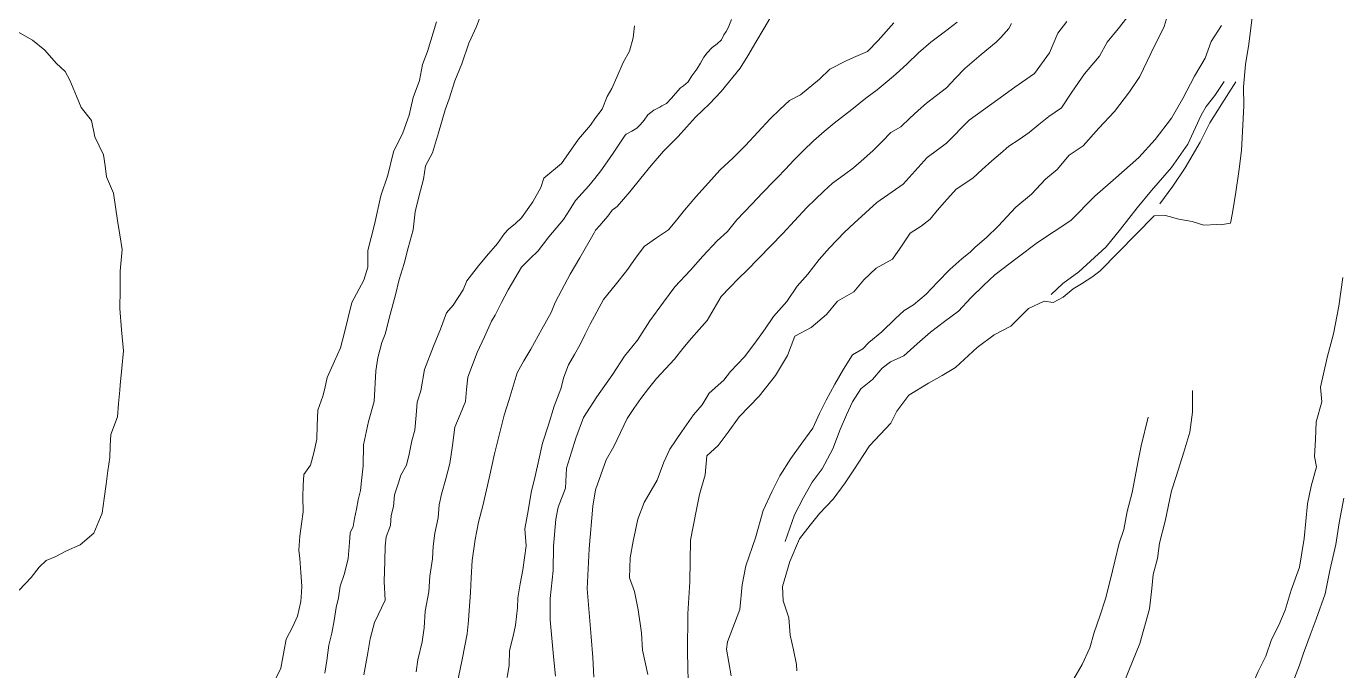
# Model space of a CAD drawing. Extents: x 683321 to 688873, y 7661944 to 7668387.
# Drawn here: x 687079.5 to 687437.2, y 7666622.7 to 7666798.2 of the extents above; entities that cross this region are included whole.
import ezdxf

# ---------------------------------------------------------------- set-up
doc = ezdxf.new("R2010")
doc.units = 0
doc.header["$MEASUREMENT"] = 0
doc.layers.add('01 CRESTA_Line', color=3, linetype='Continuous', lineweight=20)

msp = doc.modelspace()

# ---------------------------------------------------------------- linework, layer by layer
at = {"layer": '01 CRESTA_Line'}
for points in [[(687289.38, 7666622.64, 4099.52), (687289.27, 7666624.35, 4099.66), (687288.41, 7666628.34, 4099.94), (687287.55, 7666632.34, 4100.21), (687287.12, 7666637.1, 4100.56), (687285.58, 7666641.73, 4100.48), (687285.4, 7666645.61, 4101.17), (687287.41, 7666652.45, 4101.32), (687290.03, 7666658.56, 4101.82), (687293, 7666662.3, 4102.61), (687295.53, 7666665.49, 4102.88), (687299.24, 7666669.4, 4103.48), (687302.51, 7666673.85, 4104.26), (687305.02, 7666677.64, 4104.52), (687307.4, 7666681.26, 4104.82), (687309.1, 7666683.96, 4105.3), (687314.91, 7666690.08, 4108.44), (687316.56, 7666693.4, 4108.64), (687319.8, 7666697.74, 4109.32), (687325.24, 7666700.98, 4109.61), (687328.89, 7666703.1, 4110.09), (687332.53, 7666705.23, 4110.56), (687338.41, 7666710.72, 4111.23), (687343.08, 7666714.17, 4111.75), (687347.58, 7666716.49, 4112.17), (687352.41, 7666721.35, 4112.58), (687356.7, 7666723.34, 4112.95), (687359.12, 7666722.95, 4113.89), (687361.89, 7666724.44, 4113.7), (687364.57, 7666726.68, 4113.44), (687366.9, 7666728.01, 4113.25), (687370, 7666730.01, 4113.68), (687371.98, 7666731.6, 4113.18), (687376.87, 7666736.6, 4112.87), (687381.77, 7666741.59, 4112.56), (687386.66, 7666746.59, 4112.25), (687389.79, 7666746.63, 4112.38), (687393.37, 7666745.65, 4112.21), (687397.01, 7666745.06, 4111.9), (687400.21, 7666744.06, 4112.01), (687403.7, 7666744.17, 4111.8), (687404.75, 7666744.14, 4111.85), (687407.47, 7666744.57, 4111.93), (687408.02, 7666747.41, 4111.65), (687408.9, 7666753.02, 4111.1), (687409.71, 7666758.63, 4110.56), (687410.42, 7666764.34, 4110), (687410.76, 7666769.52, 4109.5), (687411.1, 7666776.54, 4108.82), (687410.98, 7666781.73, 4108.32), (687411.51, 7666787.79, 4107.74), (687412.42, 7666793.33, 4107.19), (687414.2, 7666807.26, 4106.12)], [(687271.47, 7666621.25, 4090.32), (687270.16, 7666628.5, 4090.49), (687270.48, 7666630.56, 4089.99), (687273.77, 7666639.37, 4090.66), (687274.49, 7666646.06, 4091.04), (687275.44, 7666651.21, 4090.75), (687278.05, 7666658.87, 4090.84), (687280.19, 7666666.28, 4090.37), (687282.6, 7666671.53, 4090.28), (687284.67, 7666675.75, 4090.28), (687287.69, 7666680.46, 4090.33), (687290.74, 7666684.6, 4090.28), (687293.72, 7666688.71, 4090.23), (687295.53, 7666692.75, 4090.17), (687297.3, 7666696.31, 4089.99), (687299.71, 7666700.71, 4089.85), (687302.01, 7666704.84, 4089.67), (687304.52, 7666708.67, 4089.77), (687307.3, 7666710.33, 4090.9), (687308.97, 7666712.06, 4091.16), (687312.5, 7666715.01, 4090.5), (687316.11, 7666718.48, 4090.07), (687318.54, 7666720.82, 4089.86), (687321.11, 7666722.34, 4089.72), (687324.58, 7666725.18, 4089.66), (687327.63, 7666728.46, 4089.59), (687330.97, 7666731.91, 4089.52), (687334.27, 7666734.86, 4089.54), (687336.67, 7666736.79, 4089.61), (687337.88, 7666738.04, 4089.59), (687341, 7666740.63, 4089.61), (687344.2, 7666743.78, 4089.67), (687349, 7666748.92, 4089.88), (687353.27, 7666752.49, 4090.05), (687357.11, 7666756.54, 4090.13), (687360.26, 7666759.22, 4090.12), (687363.53, 7666763.06, 4090.13), (687367.33, 7666765.64, 4090.17), (687371.62, 7666770.39, 4090.09), (687375.82, 7666774.93, 4090.13), (687379.94, 7666780.37, 4090.17), (687382.79, 7666784.5, 4090.21), (687385.76, 7666790.81, 4090.31), (687389.39, 7666798.14, 4090.3), (687391.01, 7666803.54, 4090.24)], [(687147.33, 7666620.35, 3990.12), (687148.79, 7666623.37, 3990.16), (687149.61, 7666627.82, 3990.23), (687150.29, 7666631.28, 3990.26), (687151.97, 7666634.55, 3990.3), (687153.34, 7666637.52, 3990.33), (687154.22, 7666641.49, 3990.3), (687154.43, 7666644.07, 3990.26), (687154.52, 7666645.73, 3990.23), (687154.26, 7666649.42, 3990.27), (687153.96, 7666653.25, 3990.27), (687153.67, 7666655.54, 3990.24), (687153.97, 7666659.34, 3990.18), (687154.46, 7666662.66, 3990.14), (687154.92, 7666665.95, 3990.14), (687154.79, 7666670.06, 3990.15), (687154.85, 7666673.14, 3990.16), (687155.08, 7666676.09, 3990.15), (687156.86, 7666678.68, 3990.19), (687157.76, 7666682.04, 3990.21), (687158.64, 7666685.75, 3990.22), (687158.68, 7666689.47, 3990.17), (687158.91, 7666693.63, 3990.09), (687160.22, 7666697.47, 3990.05), (687160.82, 7666699.56, 3990.03), (687161.44, 7666702.52, 3989.99), (687163.42, 7666706.98, 3989.92), (687165.01, 7666710.64, 3989.9), (687166.1, 7666714.8, 3989.92), (687168.12, 7666722.96, 3989.96), (687171.43, 7666729.05, 3989.95), (687172.53, 7666732.62, 3989.93), (687172.53, 7666737.16, 3989.96), (687174.35, 7666744.22, 3990.09), (687176.03, 7666752.03, 3990.17), (687177.96, 7666757.67, 3990.25), (687179.51, 7666764.02, 3990.28), (687181.99, 7666769.14, 3990.32), (687183.72, 7666773.96, 3990.4), (687184.87, 7666778.83, 3990.28), (687186.54, 7666783.45, 3990.2), (687187.34, 7666787.74, 3990.15), (687188.76, 7666791.3, 3990.16), (687191.23, 7666799.39, 3990.22)], [(687160.8, 7666621.98, 4000.87), (687161.3, 7666625.41, 4001.1), (687161.89, 7666629.59, 4001.21), (687162.66, 7666632.9, 4001.03), (687163.32, 7666636.3, 4000.81), (687163.87, 7666639.86, 4000.76), (687164.47, 7666642.53, 4000.89), (687164.96, 7666645.71, 4001.07), (687166.16, 7666649.19, 4001.13), (687167.15, 7666653.27, 4001.01), (687167.51, 7666657.61, 4001.01), (687167.65, 7666660.25, 4001.13), (687168.49, 7666661.92, 4001.31), (687168.82, 7666664.09, 4001.22), (687169.43, 7666666.68, 4001.22), (687169.87, 7666669.18, 4001.01), (687170.51, 7666671.73, 4000.66), (687170.81, 7666674.38, 4000.68), (687171.2, 7666678.45, 4000.42), (687171.33, 7666684.22, 4000.27), (687172.64, 7666690.53, 4000.1), (687174.18, 7666695.99, 3999.99), (687174.65, 7666704.32, 4000), (687175.19, 7666707.84, 4000.25), (687176.33, 7666712.09, 4000.09), (687177.17, 7666714.34, 4000.15), (687178.61, 7666719.69, 4000.28), (687180.02, 7666725, 4000.37), (687181.07, 7666729.25, 4000.58), (687182.41, 7666733.6, 4000.08), (687183.45, 7666737.82, 4000.1), (687184.83, 7666742.71, 4000.5), (687185.34, 7666747.64, 4000.54), (687186.38, 7666751.75, 4000.46), (687187.64, 7666756.56, 4000.47), (687188.16, 7666760.19, 4000.66), (687190.14, 7666763.69, 4000.44), (687191.78, 7666769.14, 4000.37), (687193.53, 7666775.44, 4000.36), (687194.61, 7666778.39, 4000.33), (687196.18, 7666783.29, 4000.29), (687198.14, 7666787.96, 4000.26), (687200.04, 7666793.62, 4000.28), (687202.08, 7666798.1, 4000.4), (687203.71, 7666802.46, 4000.38)], [(687271.54, 7666800.01, 4020.13), (687270.61, 7666797.78, 4020.09), (687270.11, 7666796.76, 4020.09), (687269.44, 7666795.81, 4020.09), (687268.8, 7666794.47, 4020.13), (687267.6, 7666793.39, 4020.21), (687266.28, 7666792.45, 4020.23), (687264.93, 7666790.96, 4020.23), (687264.04, 7666789.77, 4020.23), (687263.12, 7666788.17, 4020.25), (687262.1, 7666786.46, 4020.22), (687260.76, 7666784.7, 4020.21), (687259.73, 7666783.09, 4020.21), (687258.47, 7666782.01, 4020.21), (687257.68, 7666781.39, 4020.21), (687256.32, 7666779.91, 4020.22), (687255.22, 7666778.65, 4020.22), (687253.85, 7666777.16, 4020.37), (687252.59, 7666776.5, 4020.35), (687252, 7666776.18, 4020.33), (687250.42, 7666775.36, 4020.26), (687248.71, 7666774.05, 4020.05), (687247.78, 7666772.63, 4019.98), (687246.68, 7666771.36, 4019.97), (687245.75, 7666770.41, 4019.97), (687244.43, 7666769.61, 4019.96), (687242.88, 7666768.84, 4019.94), (687242.59, 7666768.49, 4019.94), (687240.96, 7666766.08, 4019.98), (687239.34, 7666763.67, 4020.01), (687237.64, 7666761.24, 4020.06), (687235.95, 7666758.82, 4020.12), (687234.33, 7666756.77, 4020.17), (687232.7, 7666754.71, 4020.21), (687230.85, 7666752.7, 4020.25), (687229.01, 7666750.7, 4020.28), (687227.41, 7666748.11, 4020.44), (687225.82, 7666745.53, 4020.61), (687223.82, 7666743.17, 4020.51), (687221.82, 7666740.8, 4020.41), (687218.89, 7666737.03, 4020.23), (687216.62, 7666734.82, 4020.12), (687214.34, 7666732.62, 4020.01), (687212.53, 7666729.49, 4020.07), (687210.72, 7666726.37, 4020.12), (687208.94, 7666722.94, 4020.15), (687207.15, 7666719.52, 4020.17), (687206.18, 7666717.85, 4020.19), (687204.26, 7666713.56, 4020.25), (687202.27, 7666709.32, 4020.31), (687201, 7666705.97, 4020.37), (687199.72, 7666702.63, 4020.46), (687199.41, 7666699.29, 4020.49), (687199.1, 7666695.95, 4020.51), (687197.65, 7666692.46, 4020.5), (687196.2, 7666688.97, 4020.47), (687195.52, 7666684.03, 4020.42), (687194.84, 7666679.1, 4020.48), (687193.71, 7666674.92, 4020.48), (687192.59, 7666670.74, 4020.48), (687191.91, 7666667.81, 4020.48), (687191.64, 7666664.31, 4020.47), (687190.7, 7666660.09, 4020.45), (687190.33, 7666656.61, 4020.44), (687190.08, 7666653.16, 4020.45), (687189.4, 7666648.44, 4020.48), (687189.1, 7666644.18, 4020.47), (687188.11, 7666638.85, 4020.42), (687187.81, 7666634.39, 4020.33), (687187.31, 7666630.5, 4020.27), (687186.13, 7666625.63, 4020.2), (687185.64, 7666622.36, 4020.14)], [(687282.6, 7666801.41, 4030.16), (687280.4, 7666797.64, 4030.18), (687278.21, 7666793.88, 4030.17), (687276.01, 7666790.12, 4030.08), (687273.88, 7666786.8, 4030), (687268.74, 7666780.44, 4030.05), (687265.54, 7666777.08, 4030.12), (687261.7, 7666773.47, 4030.08), (687259.26, 7666770.72, 4030.05), (687256.99, 7666768.12, 4030.03), (687252.98, 7666764.14, 4030.05), (687249.63, 7666760.24, 4030.1), (687246.85, 7666756.86, 4030.16), (687243.87, 7666753.13, 4030.22), (687240.37, 7666749.06, 4030.33), (687239, 7666748.12, 4030.11), (687237.82, 7666746.5, 4030.43), (687236.68, 7666745.11, 4030.5), (687235.68, 7666743.96, 4030.55), (687234.52, 7666742.65, 4030.62), (687234.18, 7666741.96, 4030.65), (687230.22, 7666735.12, 4031.05), (687227.58, 7666730.68, 4031.34), (687225.37, 7666726.44, 4031.65), (687223.49, 7666722.91, 4032.94), (687222.45, 7666720.24, 4032.69), (687219.91, 7666715.67, 4031.17), (687216.87, 7666710.24, 4030.98), (687214.97, 7666707.04, 4030.69), (687213.15, 7666703.8, 4030.69), (687211.02, 7666696.55, 4030.73), (687209.64, 7666692.29, 4030.71), (687208.73, 7666688.63, 4030.75), (687206.97, 7666681.74, 4030.85), (687205.53, 7666675.1, 4030.85), (687203.83, 7666667.61, 4030.76), (687202.59, 7666663.16, 4030.68), (687201.77, 7666658.44, 4030.51), (687200.87, 7666652.65, 4030.4), (687200.68, 7666647.97, 4030.29), (687200.47, 7666643.93, 4030.24), (687200.12, 7666639.05, 4030.24), (687199.91, 7666636.3, 4030.26), (687199.52, 7666632.72, 4030.28), (687198.2, 7666625.72, 4030.24), (687196.74, 7666618.77, 4030.28)], [(687315.8, 7666799.09, 4040.38), (687311.46, 7666794.32, 4040.32), (687308.57, 7666791.29, 4040.34), (687304.76, 7666789.66, 4040.39), (687302.74, 7666788.78, 4040.38), (687298.28, 7666786.48, 4040.41), (687295.52, 7666783.8, 4040.36), (687290.33, 7666779.52, 4040.24), (687287.35, 7666777.99, 4040.24), (687284.69, 7666775.5, 4040.24), (687282.03, 7666773.01, 4040.24), (687278.68, 7666769.37, 4040.24), (687275.32, 7666765.72, 4040.25), (687271.98, 7666762.34, 4040.22), (687268.41, 7666759.04, 4040.2), (687265.31, 7666755.53, 4040.2), (687261.87, 7666751.69, 4040.18), (687258.78, 7666748.06, 4040.15), (687256.57, 7666745.39, 4040.16), (687254.36, 7666742.72, 4040.11), (687251.08, 7666740.59, 4040.04), (687247.75, 7666738.25, 4040.06), (687245.4, 7666735.06, 4040.08), (687242.99, 7666731.64, 4040.06), (687239.85, 7666727.68, 4039.98), (687236.7, 7666723.73, 4039.96), (687234.85, 7666720.39, 4039.96), (687233.01, 7666717.06, 4039.95), (687231.65, 7666714.3, 4039.99), (687230.29, 7666711.54, 4039.99), (687228.74, 7666708.77, 4040), (687227.19, 7666706.01, 4040), (687225.88, 7666702.63, 4039.97), (687225.02, 7666699.44, 4040.1), (687223.27, 7666694.75, 4040.25), (687221.69, 7666689.68, 4040.43), (687220.1, 7666684.62, 4040.41), (687219.08, 7666680.14, 4040.49), (687218.05, 7666675.66, 4040.62), (687217.02, 7666671.18, 4040.73), (687216.16, 7666666.24, 4040.85), (687215.29, 7666661.31, 4040.87), (687215.6, 7666656.65, 4040.87), (687215.15, 7666653.39, 4040.86), (687214.7, 7666650.14, 4040.86), (687214.01, 7666646.34, 4040.85), (687213.31, 7666642.54, 4040.83), (687213.23, 7666639.8, 4040.82), (687212.71, 7666635.05, 4040.3), (687212.07, 7666632.05, 4040.35), (687211.04, 7666628.19, 4039.95), (687211, 7666624.19, 4040.36), (687210.41, 7666620.8, 4040.34)], [(687223.61, 7666621.16, 4050.17), (687223.05, 7666626.53, 4050.2), (687222.14, 7666636.54, 4050.09), (687222.18, 7666642.38, 4050.14), (687223, 7666649.92, 4050.05), (687223.05, 7666656.57, 4050.45), (687223.67, 7666663.93, 4050.46), (687224.36, 7666667.25, 4050.53), (687226.33, 7666672.37, 4050.68), (687226.64, 7666677.8, 4050.86), (687228, 7666682.21, 4050.8), (687229.17, 7666686.03, 4050.68), (687231.19, 7666691.64, 4050.47), (687234.85, 7666697.28, 4050.3), (687239.18, 7666703.39, 4050.15), (687242.38, 7666708.32, 4050.13), (687245.92, 7666712.67, 4050.08), (687249.28, 7666718, 4050.12), (687253.04, 7666723.02, 4050.15), (687256.07, 7666727.24, 4050.24), (687260.36, 7666731.75, 4050.32), (687263.71, 7666735.53, 4050.31), (687267.67, 7666739.76, 4050.3), (687270.45, 7666742.32, 4050.27), (687272.95, 7666745.44, 4050.25), (687277.11, 7666749.78, 4050.21), (687279.99, 7666752.8, 4050.22), (687283.11, 7666755.98, 4050.23), (687284.02, 7666756.92, 4050.23), (687286.29, 7666759.31, 4050.23), (687288.55, 7666761.69, 4050.24), (687291.11, 7666764.32, 4050.22), (687293.84, 7666767.02, 4050.19), (687296.76, 7666769.54, 4050.21), (687299.48, 7666771.82, 4050.2), (687304.3, 7666775.49, 4050.18), (687308.09, 7666778.58, 4050.08), (687311.25, 7666780.91, 4050.06), (687313.95, 7666783.11, 4050.11), (687316.31, 7666785.14, 4050.15), (687319.41, 7666787.98, 4050.13), (687322.5, 7666790.99, 4050.07), (687325.86, 7666793.82, 4050.11), (687329.42, 7666796.56, 4050.11), (687332.99, 7666799.29, 4050.09)], [(687248.73, 7666621.67, 4070.43), (687247.34, 7666628.24, 4070.54), (687247.07, 7666633.01, 4070.45), (687246.08, 7666639.26, 4070.45), (687245.09, 7666644.22, 4070.5), (687243.8, 7666647.99, 4070.65), (687243.91, 7666653.39, 4070.6), (687244.8, 7666657.99, 4070.69), (687246.03, 7666663.9, 4071.06), (687247.79, 7666668.48, 4071.36), (687251.32, 7666674.52, 4071.63), (687253.12, 7666679.5, 4072.03), (687254.72, 7666682.98, 4072.32), (687258, 7666687.78, 4071.12), (687261.19, 7666692.34, 4071.25), (687263.51, 7666695.1, 4071.35), (687265.47, 7666698.22, 4071.44), (687269.46, 7666701.79, 4071.43), (687271.31, 7666704.14, 4071.43), (687275.05, 7666708.13, 4071.52), (687277.88, 7666711.9, 4071.59), (687280.74, 7666715.8, 4071.51), (687282.99, 7666719.12, 4070.37), (687286.62, 7666723.25, 4070.25), (687289.46, 7666727.38, 4070.3), (687292.32, 7666730.71, 4070.28), (687295.46, 7666734.65, 4070.28), (687298.23, 7666737.85, 4070.25), (687302.36, 7666742.15, 4070.22), (687304.93, 7666744.56, 4070.51), (687311.12, 7666750.18, 4069.79), (687318.34, 7666755.22, 4070.3), (687324.84, 7666762.45, 4070.32), (687330.08, 7666766.34, 4070.32), (687336.28, 7666772.58, 4070.25), (687344.11, 7666778.21, 4070.28), (687348.75, 7666781.57, 4070.32), (687354.06, 7666785.35, 4070.29), (687358.19, 7666790.91, 4070.38), (687360.44, 7666796.33, 4070.44), (687362.9, 7666799.48, 4070.5)], [(687379.18, 7666800.44, 4080.33), (687376.85, 7666797.52, 4080.37), (687373.86, 7666793.9, 4080.51), (687371.74, 7666790, 4080.44), (687369.7, 7666787.6, 4080.42), (687367.65, 7666785.2, 4080.42), (687364.21, 7666780.2, 4080.46), (687361.43, 7666775.99, 4080.58), (687357.95, 7666773.6, 4080.55), (687355.29, 7666771.43, 4080.51), (687352.63, 7666769.25, 4080.46), (687349.87, 7666767.38, 4080.47), (687347.11, 7666765.5, 4080.47), (687344.77, 7666763.5, 4080.49), (687342.44, 7666761.51, 4080.49), (687339.84, 7666759.15, 4080.43), (687337.25, 7666756.79, 4080.39), (687332.74, 7666753.82, 4080.35), (687329.56, 7666750.32, 4080.31), (687327.6, 7666747.99, 4080.31), (687325.63, 7666745.66, 4080.29), (687323.19, 7666743.74, 4080.3), (687320.2, 7666741.85, 4080.44), (687317.47, 7666737.79, 4080.46), (687315.37, 7666734.78, 4080.3), (687310.92, 7666732.32, 4080.47), (687307.6, 7666729.14, 4080.47), (687304.86, 7666725.9, 4081), (687300.45, 7666723.33, 4081.32), (687297.41, 7666719.68, 4081.23), (687293.25, 7666716.14, 4081.49), (687288.82, 7666713.74, 4081.96), (687286.81, 7666708.56, 4081.71), (687283.55, 7666703.04, 4082.25), (687279.1, 7666697.41, 4082.41), (687273.65, 7666691.8, 4082.51), (687270.62, 7666687.66, 4082.66), (687267.92, 7666683.98, 4082.82), (687264.83, 7666681.2, 4083.06), (687264.41, 7666676.01, 4083.21), (687262.79, 7666670.69, 4083.36), (687261.88, 7666666.15, 4083.5), (687260.39, 7666658.19, 4083.85), (687260.23, 7666646.85, 4083.66), (687259.62, 7666638.18, 4080.91), (687259.55, 7666627.67, 4080.39), (687259.82, 7666615.81, 4080.49)], [(687077.14, 7666796.71, 3982.3), (687081.2, 7666794.41, 3981.86), (687084.51, 7666791.66, 3982.21), (687087.58, 7666788.17, 3981.62), (687090.04, 7666785.86, 3982.06), (687091.36, 7666783.52, 3982.1), (687093.1, 7666779.16, 3982.2), (687094.46, 7666776.08, 3982.49), (687097.19, 7666772.5, 3982.45), (687098.17, 7666768.11, 3982.32), (687100.49, 7666763.17, 3982.68), (687100.92, 7666760.18, 3982.63), (687101.36, 7666757.2, 3982.59), (687103.18, 7666752.76, 3982.71), (687103.75, 7666749.02, 3982.69), (687104.32, 7666745.28, 3982.66), (687104.93, 7666741.36, 3982.55), (687105.55, 7666737.43, 3982.43), (687105.07, 7666731.49, 3982.55), (687105.02, 7666726.4, 3982.62), (687104.97, 7666721.3, 3982.7), (687105.44, 7666715.54, 3982.84), (687105.91, 7666709.78, 3982.97), (687105.48, 7666705.11, 3982.87), (687105.06, 7666700.43, 3982.77), (687104.95, 7666699.1, 3982.74), (687104.62, 7666695.44, 3982.93), (687104.28, 7666691.79, 3983.12), (687102.46, 7666687.04, 3982.74), (687102.35, 7666683.88, 3982.71), (687102.25, 7666680.73, 3982.67), (687101.71, 7666677.11, 3982.72), (687101.18, 7666673.48, 3982.76), (687100.64, 7666669.53, 3983.04), (687100.1, 7666665.58, 3983.32), (687097.82, 7666660.15, 3983.44), (687094.12, 7666656.95, 3982.68), (687090.45, 7666655.32, 3982.34), (687087.54, 7666653.79, 3981.33), (687084.88, 7666652.72, 3981.07), (687083.02, 7666650.9, 3980.85), (687080.81, 7666648.07, 3980.96), (687077.56, 7666644.63, 3980.78)], [(687245.12, 7666798.27, 4009.88), (687244.73, 7666795.03, 4009.88), (687243.72, 7666791.38, 4009.88), (687242.03, 7666788.3, 4009.9), (687240.28, 7666784.32, 4009.98), (687238.96, 7666781.26, 4010.02), (687237.67, 7666779.08, 4010.02), (687236.33, 7666775.63, 4010.03), (687234.53, 7666773.28, 4010.04), (687233.11, 7666771.26, 4010.05), (687229.83, 7666767.46, 4010.15), (687225.25, 7666760.8, 4010.19), (687220.43, 7666756.78, 4009.49), (687219.58, 7666754.32, 4010.3), (687217.43, 7666750.36, 4010.31), (687214.35, 7666746, 4010.22), (687212.73, 7666744.46, 4010.15), (687210.79, 7666742.9, 4009.59), (687209.75, 7666741.72, 4010.11), (687207.77, 7666738.98, 4010.3), (687204.84, 7666735.55, 4010.21), (687202.61, 7666732.96, 4010.26), (687199.49, 7666728.85, 4010.23), (687198.48, 7666726.37, 4010.03), (687195.73, 7666722.23, 4010.01), (687193.94, 7666720.1, 4009.98), (687192.28, 7666715.72, 4009.83), (687190.34, 7666711.1, 4009.66), (687187.94, 7666704.72, 4009.52), (687186.93, 7666698.9, 4009.65), (687185.93, 7666695.83, 4009.92), (687185.65, 7666692.25, 4009.93), (687185.25, 7666688.16, 4009.93), (687184.46, 7666685.3, 4009.95), (687183.76, 7666681.64, 4009.99), (687183.05, 7666678.68, 4010.06), (687181.48, 7666675.97, 4010.12), (687180.81, 7666673.82, 4010.18), (687179.75, 7666670.56, 4010.44), (687179.45, 7666667.41, 4010.32), (687178.86, 7666664.95, 4010.2), (687178.69, 7666662.26, 4010.17), (687177.46, 7666659.13, 4010.14), (687177.22, 7666656.56, 4010.08), (687177.1, 7666652.54, 4010.1), (687176.94, 7666646.99, 4010), (687177.17, 7666641.86, 4009.93), (687174.3, 7666635.8, 4009.9), (687173.13, 7666631.32, 4009.93), (687172.5, 7666627.56, 4009.98), (687171.44, 7666621.59, 4010.01)], [(687234.01, 7666620.88, 4060.52), (687233.73, 7666626.25, 4060.55), (687233.33, 7666631.87, 4060.62), (687232.2, 7666644.93, 4060.65), (687232.81, 7666655.86, 4060.62), (687233.74, 7666667.45, 4060.99), (687234.54, 7666671.91, 4060.91), (687235.97, 7666676, 4060.78), (687237.41, 7666680.08, 4060.73), (687239.49, 7666683.72, 4060.67), (687241.29, 7666687.54, 4060.67), (687243.09, 7666691.35, 4060.61), (687244.95, 7666694.06, 4060.57), (687246.81, 7666696.77, 4060.6), (687248.95, 7666699.51, 4060.63), (687251.09, 7666702.24, 4060.62), (687253.54, 7666704.9, 4060.62), (687255.99, 7666707.55, 4060.64), (687258.31, 7666710.4, 4060.65), (687260.64, 7666713.24, 4060.68), (687262.78, 7666715.63, 4060.73), (687264.92, 7666718.01, 4060.78), (687266.81, 7666721.3, 4060.81), (687268.7, 7666724.59, 4060.79), (687271.12, 7666727.08, 4060.78), (687273.54, 7666729.57, 4060.73), (687275.73, 7666731.66, 4060.69), (687278.98, 7666735.04, 4060.54), (687282.23, 7666738.41, 4060.41), (687285.48, 7666741.78, 4060.44), (687288.73, 7666745.16, 4060.32), (687292.04, 7666748.85, 4060.33), (687294.31, 7666751, 4060.32), (687296.66, 7666753.24, 4060.34), (687299.01, 7666755.49, 4060.36), (687302.29, 7666757.78, 4060.35), (687304.78, 7666759.66, 4060.27), (687307.63, 7666762.07, 4060.24), (687310.1, 7666764.32, 4060.22), (687312.61, 7666766.78, 4060.2), (687314.91, 7666769.21, 4060.22), (687317.67, 7666770.82, 4060.22), (687320.07, 7666773.17, 4060.22), (687322.36, 7666775.22, 4060.25), (687324.64, 7666777.28, 4060.29), (687327.36, 7666779.37, 4060.31), (687330.08, 7666781.45, 4060.32), (687332.56, 7666784.08, 4060.28), (687335.05, 7666786.71, 4060.29), (687339.56, 7666790.51, 4060.29), (687343.66, 7666793.87, 4060.32), (687344.86, 7666795.13, 4060.36), (687347.06, 7666797.54, 4060.42), (687347.82, 7666798.9, 4060.42)], [(687404.99, 7666798.36, 4100.62), (687402.2, 7666794.02, 4100.52), (687400.59, 7666789.5, 4100.51), (687397.65, 7666784.62, 4100.53), (687394.51, 7666778.52, 4100.58), (687391.41, 7666773.17, 4100.61), (687386.9, 7666767.35, 4100.61), (687382.52, 7666762.43, 4100.69), (687376.19, 7666756.9, 4100.71), (687370.53, 7666751.89, 4100.62), (687363.94, 7666745.25, 4100.62), (687354.9, 7666739.29, 4100.48), (687349.36, 7666735.13, 4100.38), (687343.25, 7666730.45, 4100.21), (687340.14, 7666727.54, 4100.21), (687336.7, 7666724.22, 4100.3), (687333.36, 7666720.63, 4100.35), (687329.53, 7666717.77, 4100.52), (687325.7, 7666714.9, 4100.51), (687322.07, 7666711.69, 4100.49), (687318.45, 7666708.47, 4100.48), (687314.86, 7666706.76, 4100.47), (687312.55, 7666705.08, 4100.46), (687309.92, 7666702, 4099.51), (687306.74, 7666699.44, 4098.66), (687304.52, 7666695.88, 4098.23), (687302.88, 7666692.38, 4098.35), (687301.15, 7666688.33, 4098.15), (687299.11, 7666683.12, 4098.24), (687296.26, 7666677.68, 4098.19), (687293.51, 7666674.02, 4097.64), (687291.16, 7666669.87, 4097.34), (687288.74, 7666665.16, 4096.84), (687286.15, 7666657.89, 4096.56)], [(687358.58, 7666725.13, 4112.87), (687361.76, 7666728.17, 4112.09), (687366.16, 7666731.29, 4111.15), (687373.58, 7666738.12, 4110.24), (687377.49, 7666742.92, 4109.66), (687382.07, 7666748.77, 4108.96), (687385.98, 7666753.49, 4108.41), (687391.37, 7666759.74, 4107.62), (687395.81, 7666766.05, 4106.96), (687399.46, 7666773.96, 4106.01), (687400.78, 7666776.36, 4105.72), (687403.23, 7666779.29, 4105.39), (687405.74, 7666783.16, 4104.96)], [(687388.17, 7666749.85, 4110.78), (687391.77, 7666754.66, 4110.34), (687395.1, 7666759.66, 4109.89), (687399.17, 7666766.59, 4108.89), (687401.85, 7666771.86, 4108.35), (687405.09, 7666777.04, 4107.65), (687408.94, 7666783.01, 4106.99)], [(687438.08, 7666729.73, 4120.1), (687436.98, 7666721.92, 4120.01), (687435.53, 7666714.39, 4120.06), (687433.8, 7666707.94, 4120), (687431.92, 7666699.92, 4119.93), (687432.31, 7666695.88, 4120.26), (687430.78, 7666690.48, 4120.29), (687430.58, 7666685.61, 4120.22), (687430.32, 7666681, 4120.18), (687430.85, 7666678.24, 4120.18), (687429.39, 7666672.96, 4120.16), (687428.44, 7666668.09, 4120.13), (687427.5, 7666658.72, 4120.23), (687426.29, 7666650.84, 4120.18), (687424.02, 7666644.63, 4120.17), (687422.38, 7666639.15, 4120.19), (687420.64, 7666635.1, 4120.27), (687418.61, 7666631.19, 4120.32), (687417.07, 7666626.62, 4120.35), (687415, 7666622.41, 4120.47), (687413.36, 7666618.73, 4120.51), (687409.02, 7666611.76, 4120.83)], [(687397.06, 7666698.95, 4116.53), (687397.06, 7666693.05, 4117.04), (687396.39, 7666687.62, 4117.54), (687394.72, 7666682.17, 4118.09), (687392.61, 7666675.6, 4118.75), (687391.37, 7666671.65, 4119.15), (687389.62, 7666663.4, 4119.97), (687388.08, 7666657.39, 4120.62), (687387.53, 7666653.27, 4120.85), (687386.4, 7666648.85, 4120.04), (687386.07, 7666645.09, 4119.41), (687385.42, 7666639.55, 4119.69), (687382.76, 7666630.1, 4120.13), (687379.8, 7666622.72, 4120.6), (687377.68, 7666617.55, 4120.95)], [(687385.01, 7666691.68, 4110.55), (687383.14, 7666683.9, 4110.58), (687382.3, 7666679.79, 4110.41), (687381.4, 7666674.99, 4110.36), (687380.66, 7666671.23, 4110.24), (687379.34, 7666666.07, 4110.19), (687378.43, 7666661.1, 4110.15), (687377.14, 7666657.4, 4110.11), (687375.99, 7666652.46, 4110.09), (687374.68, 7666647.24, 4110.19), (687373.38, 7666642.21, 4110.33), (687371.87, 7666637.49, 4110.34), (687370.33, 7666633.08, 4110.31), (687369.14, 7666628.87, 4110.25), (687367.04, 7666624.4, 4110.18), (687364.78, 7666620.49, 4110.11)], [(687438.36, 7666669.68, 4130.18), (687437.03, 7666662.93, 4130.09), (687436.1, 7666657.01, 4130.05), (687434.54, 7666649.96, 4130.16), (687433.27, 7666643.63, 4130.32), (687430.76, 7666636.73, 4130.29), (687429.17, 7666632.34, 4130.28), (687427.28, 7666627.16, 4129.94), (687426.24, 7666624.17, 4130.1), (687423.48, 7666617.07, 4130.21)]]:
    msp.add_polyline3d(points, dxfattribs=at)

doc.saveas('drawing.dxf')
